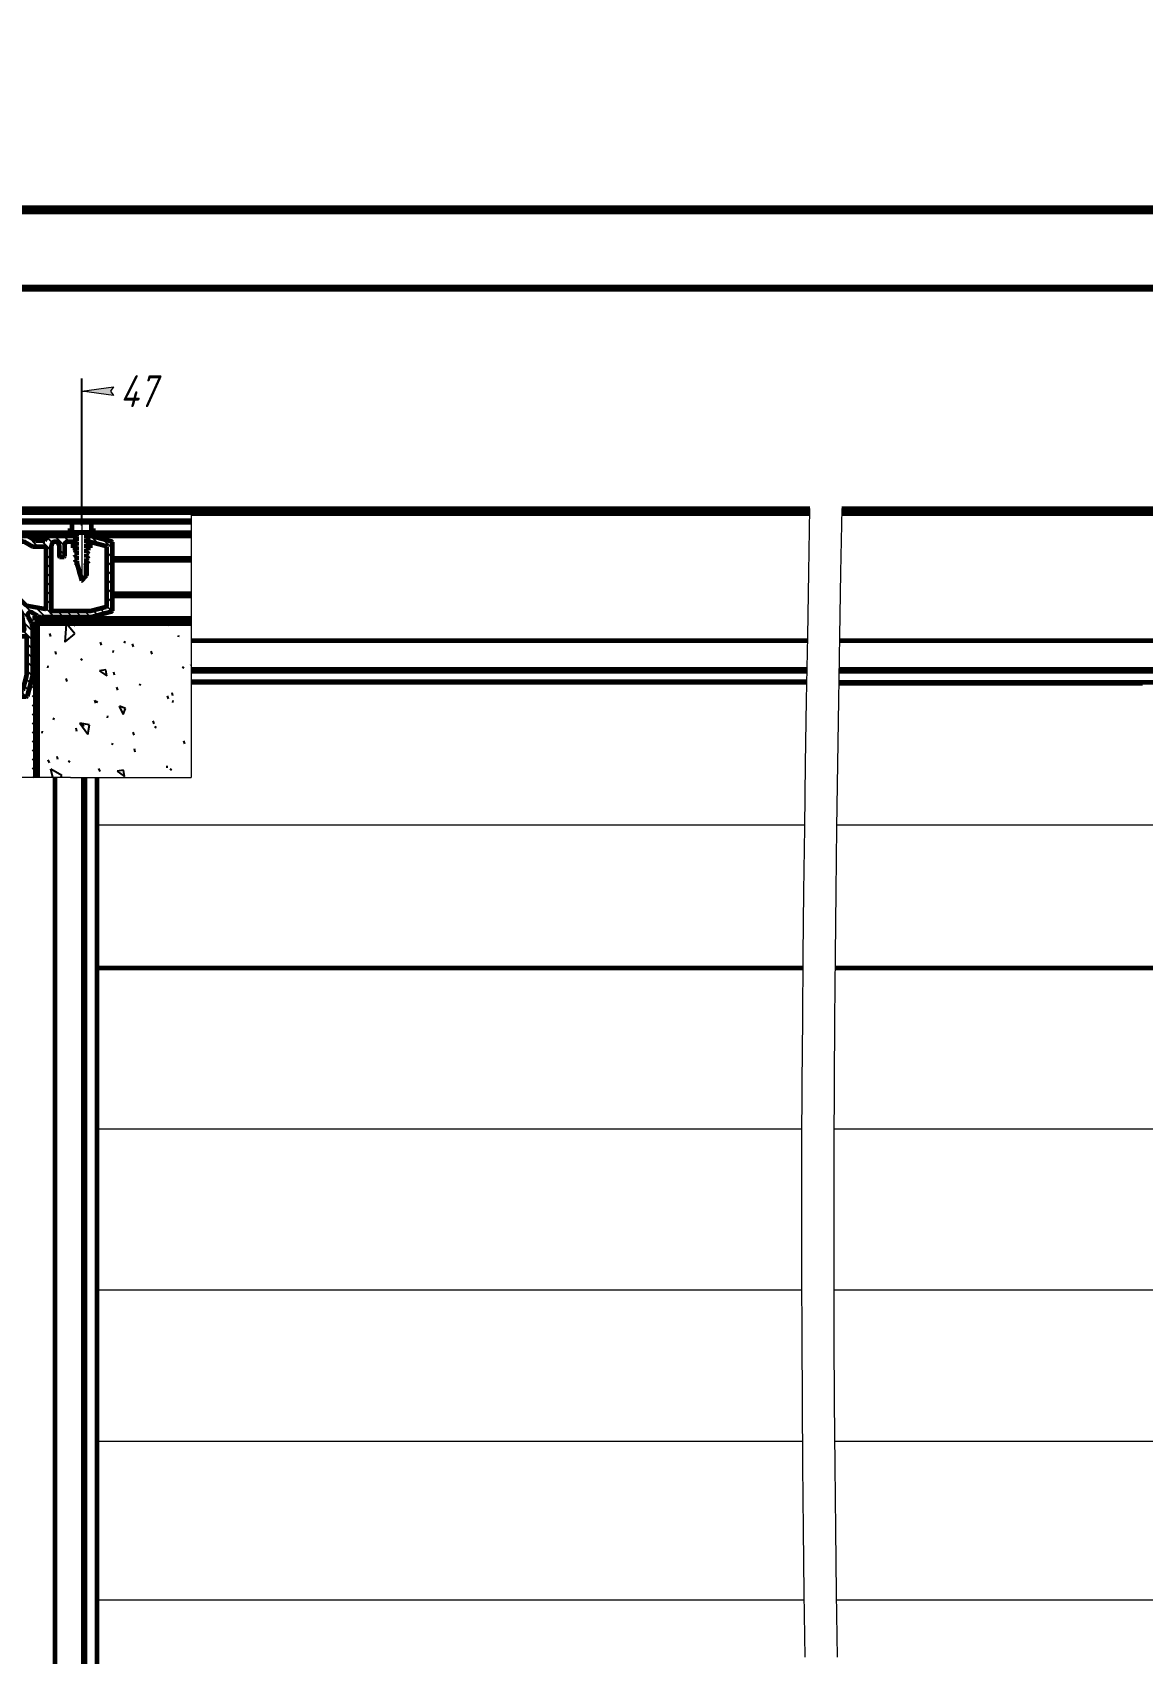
# Model space of a CAD drawing. Header units: millimetres. Extents: x 0 to 841, y 0 to 594.
# Drawn here: x 91 to 265.2, y 339.7 to 594 of the extents above; entities that cross this region are included whole.
import ezdxf

# ---------------------------------------------------------------- set-up
doc = ezdxf.new("R2010")
doc.units = ezdxf.units.MM
for name, pattern in [('K5LT_AXLED', [19.5, 15, -1.5, 1.5, -1.5]), ('K5LT_BASIC', [0]), ('K5LT_THIN', [0]), ('K5LT_THIN_INCLUDED_TO_HATCHING', [0])]:
    doc.linetypes.add(name, pattern=pattern)
doc.layers.add('Системный слой', color=7, linetype='Continuous')
doc.styles.add('KDIMTEXTSTYLE', font='', dxfattribs={"width": 0.96, "oblique": 15, "height": 5})
doc.styles.get('KDIMTEXTSTYLE').set_extended_font_data('Gost Type AU')
doc.dimstyles.new('KDIMSTYLE (0.25)', dxfattribs={"dimtxt": 5, "dimasz": 1, "dimexe": 2, "dimexo": 0, "dimgap": 1, "dimtad": 1, "dimlfac": 4, "dimtxsty": 'KDIMTEXTSTYLE', "dimsah": 1, "dimcen": 0, "dimdle": 1, "dimadec": 0, "dimazin": 0, "dimtfac": 0.667, "dimtmove": 0, "dimatfit": 3, "dimfxl": 1, "dimtvp": 1, "dimtolj": 1, "dimtzin": 0, "dimarcsym": 0})
pattern_1 = [(45, (0, 0), (-0.7071068, 0.7071068), [])]
pattern_2 = [(135, (0, 0), (-0.7071068, -0.7071068), [])]

# ---------------------------------------------------------------- blocks, each defined once
blk = doc.blocks.new('U0')
at = {"layer": 'Системный слой', "color": 5, "linetype": 'K5LT_BASIC', "lineweight": 60, "true_color": 0x0000ff}
for p, q in [((115.91, 519.31), (213, 519.31)), ((218, 519.31), (467.79, 519.31))]:
    blk.add_line(p, q, dxfattribs=at)
blk = doc.blocks.new('U1')
at = {"layer": 'Системный слой', "color": 5, "linetype": 'K5LT_BASIC', "lineweight": 60, "true_color": 0x0000ff}
for p, q in [((115.91, 518.56), (212.99, 518.56)), ((217.99, 518.56), (265.21, 518.56))]:
    blk.add_line(p, q, dxfattribs=at)
blk = doc.blocks.new('U2')
at = {"layer": 'Системный слой', "color": 5, "linetype": 'K5LT_BASIC', "lineweight": 60, "true_color": 0x0000ff}
for p, q in [((467.43, 498.56), (265.21, 498.56)), ((516.5, 498.56), (472.43, 498.56))]:
    blk.add_line(p, q, dxfattribs=at)
blk = doc.blocks.new('U10')
at = {"layer": 'Системный слой', "color": 7, "linetype": 'K5LT_THIN', "lineweight": 18}
for p, q in [((466.99, 469.65), (265.21, 469.65)), ((509.88, 469.65), (471.99, 469.65))]:
    blk.add_line(p, q, dxfattribs=at)
blk = doc.blocks.new('U26')
at = {"layer": 'Системный слой', "color": 7, "linetype": 'K5LT_THIN', "lineweight": 18}
blk.add_line((467.77, 518.43), (265.21, 518.43), dxfattribs=at)
blk = doc.blocks.new('U27')
at = {"layer": 'Системный слой', "color": 5, "linetype": 'K5LT_BASIC', "lineweight": 60, "true_color": 0x0000ff}
for p, q in [((115.91, 518.81), (212.99, 518.81)), ((217.99, 518.81), (265.21, 518.81))]:
    blk.add_line(p, q, dxfattribs=at)
blk = doc.blocks.new('U28')
at = {"layer": 'Системный слой', "color": 7, "linetype": 'K5LT_THIN', "lineweight": 18}
for p, q in [((212.2, 469.65), (101.14, 469.65)), ((265.21, 469.65), (217.2, 469.65))]:
    blk.add_line(p, q, dxfattribs=at)
blk = doc.blocks.new('U29')
at = {"layer": 'Системный слой', "color": 5, "linetype": 'K5LT_BASIC', "lineweight": 60, "true_color": 0x0000ff}
for p, q in [((211.95, 447.22), (101.14, 447.22)), ((286.62, 447.22), (216.95, 447.22))]:
    blk.add_line(p, q, dxfattribs=at)
blk = doc.blocks.new('U30')
at = {"layer": 'Системный слой', "color": 7, "linetype": 'K5LT_THIN', "lineweight": 18}
for p, q in [((211.89, 373), (101.14, 373)), ((286.62, 373), (216.89, 373))]:
    blk.add_line(p, q, dxfattribs=at)
blk = doc.blocks.new('U31')
at = {"layer": 'Системный слой', "color": 7, "linetype": 'K5LT_THIN', "lineweight": 18}
for p, q in [((212.15, 348.12), (101.14, 348.12)), ((286.62, 348.12), (217.15, 348.12))]:
    blk.add_line(p, q, dxfattribs=at)
blk = doc.blocks.new('U42')
at = {"layer": 'Системный слой', "color": 7, "linetype": 'K5LT_THIN', "lineweight": 18}
for p, q in [((211.78, 422), (101.14, 422)), ((286.62, 422), (216.78, 422))]:
    blk.add_line(p, q, dxfattribs=at)
blk = doc.blocks.new('U43')
at = {"layer": 'Системный слой', "color": 7, "linetype": 'K5LT_THIN', "lineweight": 18}
for p, q in [((211.76, 396.75), (101.14, 396.75)), ((286.62, 396.75), (216.76, 396.75))]:
    blk.add_line(p, q, dxfattribs=at)
blk = doc.blocks.new('U44')
at = {"layer": 'Системный слой', "color": 7, "linetype": 'K5LT_THIN', "lineweight": 18}
for p, q in [((212.98, 518.43), (115.91, 518.43)), ((265.21, 518.43), (217.98, 518.43))]:
    blk.add_line(p, q, dxfattribs=at)
blk = doc.blocks.new('U45')
at = {"layer": 'Системный слой', "color": 5, "linetype": 'K5LT_BASIC', "lineweight": 60, "true_color": 0x0000ff}
blk.add_line((265.21, 518.56), (467.77, 518.56), dxfattribs=at)
blk = doc.blocks.new('U46')
at = {"layer": 'Системный слой', "color": 5, "linetype": 'K5LT_BASIC', "lineweight": 60, "true_color": 0x0000ff}
blk.add_line((265.21, 518.81), (467.78, 518.81), dxfattribs=at)
blk = doc.blocks.new('U47')
at = {"layer": 'Системный слой', "color": 5, "linetype": 'K5LT_BASIC', "lineweight": 60, "true_color": 0x0000ff}
for p, q in [((212.64, 498.56), (115.91, 498.56)), ((265.21, 498.56), (217.64, 498.56))]:
    blk.add_line(p, q, dxfattribs=at)
blk = doc.blocks.new('U48')
at = {"layer": 'Системный слой', "color": 7, "linetype": 'K5LT_THIN', "lineweight": 18}
for p, q in [((212.65, 498.68), (115.91, 498.68)), ((265.21, 498.68), (217.65, 498.68))]:
    blk.add_line(p, q, dxfattribs=at)
blk = doc.blocks.new('U53')
at = {"layer": 'Системный слой', "color": 5, "linetype": 'K5LT_BASIC', "lineweight": 60, "true_color": 0x0000ff}
for p, q in [((115.91, 492.23), (212.54, 492.2)), ((217.54, 492.12), (467.32, 492.03))]:
    blk.add_line(p, q, dxfattribs=at)
blk = doc.blocks.new('U54')
at = {"layer": 'Системный слой', "color": 5, "linetype": 'K5LT_BASIC', "lineweight": 60, "true_color": 0x0000ff}
for p, q in [((467.36, 494.06), (265.21, 494.06)), ((512, 494.06), (472.36, 494.06))]:
    blk.add_line(p, q, dxfattribs=at)
blk = doc.blocks.new('U56')
at = {"layer": 'Системный слой', "color": 5, "linetype": 'K5LT_BASIC', "lineweight": 60, "true_color": 0x0000ff}
for p, q in [((265.21, 493.81), (467.35, 493.81)), ((472.35, 493.81), (511.75, 493.81))]:
    blk.add_line(p, q, dxfattribs=at)
blk = doc.blocks.new('U57')
at = {"layer": 'Системный слой', "color": 5, "linetype": 'K5LT_BASIC', "lineweight": 60, "true_color": 0x0000ff}
for p, q in [((115.91, 492.08), (212.54, 492.04)), ((217.54, 491.96), (265.21, 491.94))]:
    blk.add_line(p, q, dxfattribs=at)
blk = doc.blocks.new('U58')
at = {"layer": 'Системный слой', "color": 5, "linetype": 'K5LT_BASIC', "lineweight": 60, "true_color": 0x0000ff}
for p, q in [((212.57, 494.06), (115.91, 494.06)), ((265.21, 494.06), (217.57, 494.06))]:
    blk.add_line(p, q, dxfattribs=at)
blk = doc.blocks.new('U59')
at = {"layer": 'Системный слой', "color": 5, "linetype": 'K5LT_BASIC', "lineweight": 60, "true_color": 0x0000ff}
for p, q in [((115.91, 493.93), (212.57, 493.93)), ((217.57, 493.93), (265.21, 493.93))]:
    blk.add_line(p, q, dxfattribs=at)
blk = doc.blocks.new('U60')
at = {"layer": 'Системный слой', "color": 5, "linetype": 'K5LT_BASIC', "lineweight": 60, "true_color": 0x0000ff}
for p, q in [((115.91, 493.81), (212.57, 493.81)), ((217.57, 493.81), (265.21, 493.81))]:
    blk.add_line(p, q, dxfattribs=at)
blk = doc.blocks.new('U66')
at = {"layer": 'Системный слой', "color": 5, "linetype": 'K5LT_BASIC', "lineweight": 60, "true_color": 0x0000ff}
for p, q in [((97.24, 515.86), (97.24, 517.07)), ((97.32, 517.25), (97.25, 517.2)), ((97.25, 515.86), (97.25, 517.2)), ((97.32, 517.25), (100.17, 517.25)), ((100.17, 517.25), (100.25, 517.2)), ((100.25, 517.2), (100.25, 515.86)), ((96.59, 515.86), (97.25, 515.86)), ((96.59, 515.56), (96.59, 515.86)), ((98, 515.56), (96.59, 515.56)), ((97.89, 515), (97.72, 514.95)), ((97.72, 514.95), (98, 514.87)), ((97.72, 514.95), (98, 514.87)), ((98, 514.27), (97.72, 514.2)), ((98, 514.27), (97.72, 514.2)), ((97.72, 514.2), (98, 514.12)), ((97.72, 514.2), (98, 514.12)), ((97.89, 515), (97.91, 515)), ((98, 515.02), (97.91, 515)), ((97.91, 515), (97.91, 515)), ((98, 515.02), (98, 515.56)), ((98, 514.27), (98, 514.87)), ((98, 514.27), (98, 514.87)), ((98, 513.52), (98, 514.12)), ((98, 513.52), (98, 514.12)), ((100.91, 515.56), (99.5, 515.56)), ((99.5, 515.4), (99.5, 515.56)), ((99.5, 515.4), (99.59, 515.38)), ((99.59, 515.27), (99.5, 515.25)), ((99.5, 514.65), (99.5, 515.25)), ((99.5, 514.65), (99.78, 514.58)), ((99.5, 514.65), (99.78, 514.58)), ((99.78, 514.58), (99.5, 514.5)), ((99.78, 514.58), (99.5, 514.5)), ((99.5, 513.9), (99.5, 514.5)), ((99.5, 513.9), (99.5, 514.5)), ((99.5, 513.9), (99.78, 513.83)), ((99.5, 513.9), (99.78, 513.83)), ((99.78, 513.83), (99.5, 513.75)), ((99.78, 513.83), (99.5, 513.75)), ((99.5, 513.15), (99.5, 513.75)), ((99.5, 513.15), (99.5, 513.75)), ((99.59, 515.37), (99.59, 515.38)), ((99.59, 515.27), (99.59, 515.37)), ((100.25, 515.86), (100.91, 515.86)), ((100.91, 515.56), (100.91, 515.86)), ((98, 513.52), (97.72, 513.45)), ((98, 513.52), (97.72, 513.45)), ((97.72, 513.45), (98, 513.37)), ((97.72, 513.45), (98, 513.37)), ((98, 512.77), (97.72, 512.7)), ((98, 512.77), (97.72, 512.7)), ((97.72, 512.7), (98, 512.62)), ((97.72, 512.7), (98, 512.62)), ((98, 512.02), (97.72, 511.95)), ((98, 512.02), (97.72, 511.95)), ((97.72, 511.95), (98, 511.87)), ((97.72, 511.95), (98, 511.87)), ((98, 511.27), (97.72, 511.2)), ((98, 511.27), (97.72, 511.2)), ((97.72, 511.2), (98, 511.12)), ((97.72, 511.2), (98, 511.12)), ((98, 512.77), (98, 513.37)), ((98, 512.77), (98, 513.37)), ((98, 512.02), (98, 512.62)), ((98, 512.02), (98, 512.62)), ((98, 511.27), (98, 511.87)), ((98, 511.27), (98, 511.87)), ((98, 510.52), (98, 511.12)), ((98, 511.06), (98, 511.12)), ((98, 511.06), (98, 510.73)), ((98, 511.06), (98, 511.06)), ((99.5, 513.15), (99.78, 513.08)), ((99.5, 513.15), (99.78, 513.08)), ((99.78, 513.08), (99.5, 513)), ((99.78, 513.08), (99.5, 513)), ((99.5, 512.4), (99.5, 513)), ((99.5, 512.4), (99.5, 513)), ((99.5, 512.4), (99.78, 512.33)), ((99.5, 512.4), (99.78, 512.33)), ((99.78, 512.33), (99.5, 512.25)), ((99.78, 512.33), (99.5, 512.25)), ((99.5, 511.65), (99.5, 512.25)), ((99.5, 511.65), (99.5, 512.25)), ((99.5, 511.65), (99.78, 511.58)), ((99.5, 511.65), (99.78, 511.58)), ((99.78, 511.58), (99.5, 511.5)), ((99.78, 511.58), (99.5, 511.5)), ((99.5, 510.9), (99.5, 511.5)), ((99.5, 511.06), (99.5, 511.5)), ((99.51, 511.06), (99.5, 511.06)), ((99.51, 511.06), (99.51, 510.76)), ((99.51, 511.06), (99.51, 511.06)), ((99.51, 511.06), (99.51, 510.76)), ((98, 510.73), (98.75, 508.06)), ((98.75, 508.06), (99.41, 508.72)), ((99.41, 510.41), (99.51, 510.76)), ((99.41, 510.41), (99.41, 508.72)), ((99.41, 508.72), (99.51, 508.82)), ((99.5, 510.9), (99.78, 510.83)), ((99.78, 510.83), (99.5, 510.75)), ((99.5, 510.15), (99.5, 510.75)), ((99.5, 509.4), (99.5, 510)), ((99.51, 510.76), (99.51, 508.82))]:
    blk.add_line(p, q, dxfattribs=at)
at = {"layer": 'Системный слой', "color": 30, "linetype": 'K5LT_AXLED', "lineweight": 18, "true_color": 0xff8000}
blk.add_line((98.75, 518.2), (98.75, 507.7), dxfattribs=at)
at = {"layer": 'Системный слой', "color": 5, "linetype": 'K5LT_BASIC', "lineweight": 60, "true_color": 0x0000ff}
for centre, radius, start, end in [((92.12, 495.38), 20.33, 73.1792, 73.7573), ((92.12, 494.63), 20.33, 73.1792, 73.7573), ((92.12, 494.63), 20.33, 73.1792, 73.7573), ((105.38, 534.15), 20.33, 253.1792, 253.7573), ((105.38, 534.15), 20.33, 253.1792, 253.7573), ((105.38, 533.4), 20.33, 253.1792, 253.7573), ((105.38, 533.4), 20.33, 253.1792, 253.7573), ((92.12, 493.88), 20.33, 73.1792, 73.7573), ((92.12, 493.88), 20.33, 73.1792, 73.7573), ((92.12, 493.13), 20.33, 73.1792, 73.7573), ((92.12, 493.13), 20.33, 73.1792, 73.7573), ((92.12, 492.38), 20.33, 73.1792, 73.7573), ((92.12, 492.38), 20.33, 73.1792, 73.7573), ((92.12, 491.63), 20.33, 73.1792, 73.7573), ((92.12, 491.63), 20.33, 73.1792, 73.7573), ((105.38, 532.65), 20.33, 253.1792, 253.7573), ((105.38, 532.65), 20.33, 253.1792, 253.7573), ((105.38, 531.9), 20.33, 253.1792, 253.7573), ((105.38, 531.9), 20.33, 253.1792, 253.7573), ((105.38, 531.15), 20.33, 253.1792, 253.7573), ((105.38, 531.15), 20.33, 253.1792, 253.7573), ((2035.85, 1053.37), 2012.4, 195.64525, 195.72246), ((105.38, 530.4), 20.33, 253.1792, 253.7573)]:
    blk.add_arc(centre, radius, start, end, dxfattribs=at)
blk.add_ellipse((98.75, 508.06), major_axis=(-1.02, -3.64), ratio=0.001695, start_param=-3.876304, end_param=-3.875464, dxfattribs=at)
blk.add_open_spline([(97.25, 517.2), (97.25, 517.2), (97.25, 517.2), (97.25, 517.17), (97.25, 517.12), (97.24, 517.07)], degree=3, knots=[0, 0, 0, 0, 1.363703, 2.07111, 6, 6, 6, 6], dxfattribs=at)
for points in [[(97.8, 514.9), (97.79, 514.9), (97.77, 514.91), (97.74, 514.92), (97.72, 514.94), (97.72, 514.95), (97.72, 514.95)], [(97.8, 514.9), (97.79, 514.9), (97.77, 514.91), (97.74, 514.92), (97.72, 514.94), (97.72, 514.95), (97.72, 514.95)], [(97.8, 514.15), (97.79, 514.15), (97.77, 514.16), (97.74, 514.17), (97.72, 514.19), (97.72, 514.2), (97.72, 514.2)], [(97.8, 514.15), (97.79, 514.15), (97.77, 514.16), (97.74, 514.17), (97.72, 514.19), (97.72, 514.2), (97.72, 514.2)], [(97.8, 514.15), (97.79, 514.15), (97.77, 514.16), (97.74, 514.17), (97.72, 514.19), (97.72, 514.2), (97.72, 514.2)], [(97.8, 514.15), (97.79, 514.15), (97.77, 514.16), (97.74, 514.17), (97.72, 514.19), (97.72, 514.2), (97.72, 514.2)], [(99.78, 514.58), (99.78, 514.58), (99.78, 514.59), (99.76, 514.6), (99.73, 514.61), (99.71, 514.62), (99.7, 514.62)], [(99.78, 514.58), (99.78, 514.58), (99.78, 514.59), (99.76, 514.6), (99.73, 514.61), (99.71, 514.62), (99.7, 514.62)], [(99.78, 514.58), (99.78, 514.58), (99.78, 514.59), (99.76, 514.6), (99.73, 514.61), (99.71, 514.62), (99.7, 514.62)], [(99.78, 514.58), (99.78, 514.58), (99.78, 514.59), (99.76, 514.6), (99.73, 514.61), (99.71, 514.62), (99.7, 514.62)], [(99.78, 513.83), (99.78, 513.83), (99.78, 513.84), (99.76, 513.85), (99.73, 513.86), (99.71, 513.87), (99.7, 513.87)], [(99.78, 513.83), (99.78, 513.83), (99.78, 513.84), (99.76, 513.85), (99.73, 513.86), (99.71, 513.87), (99.7, 513.87)], [(99.78, 513.83), (99.78, 513.83), (99.78, 513.84), (99.76, 513.85), (99.73, 513.86), (99.71, 513.87), (99.7, 513.87)], [(99.78, 513.83), (99.78, 513.83), (99.78, 513.84), (99.76, 513.85), (99.73, 513.86), (99.71, 513.87), (99.7, 513.87)], [(97.8, 513.4), (97.79, 513.4), (97.77, 513.41), (97.74, 513.42), (97.72, 513.44), (97.72, 513.45), (97.72, 513.45)], [(97.8, 513.4), (97.79, 513.4), (97.77, 513.41), (97.74, 513.42), (97.72, 513.44), (97.72, 513.45), (97.72, 513.45)], [(97.8, 513.4), (97.79, 513.4), (97.77, 513.41), (97.74, 513.42), (97.72, 513.44), (97.72, 513.45), (97.72, 513.45)], [(97.8, 513.4), (97.79, 513.4), (97.77, 513.41), (97.74, 513.42), (97.72, 513.44), (97.72, 513.45), (97.72, 513.45)], [(97.8, 512.65), (97.79, 512.65), (97.77, 512.66), (97.74, 512.67), (97.72, 512.69), (97.72, 512.7), (97.72, 512.7)], [(97.8, 512.65), (97.79, 512.65), (97.77, 512.66), (97.74, 512.67), (97.72, 512.69), (97.72, 512.7), (97.72, 512.7)], [(97.8, 512.65), (97.79, 512.65), (97.77, 512.66), (97.74, 512.67), (97.72, 512.69), (97.72, 512.7), (97.72, 512.7)], [(97.8, 512.65), (97.79, 512.65), (97.77, 512.66), (97.74, 512.67), (97.72, 512.69), (97.72, 512.7), (97.72, 512.7)], [(97.8, 511.9), (97.79, 511.9), (97.77, 511.91), (97.74, 511.92), (97.72, 511.94), (97.72, 511.95), (97.72, 511.95)], [(97.8, 511.9), (97.79, 511.9), (97.77, 511.91), (97.74, 511.92), (97.72, 511.94), (97.72, 511.95), (97.72, 511.95)], [(97.8, 511.9), (97.79, 511.9), (97.77, 511.91), (97.74, 511.92), (97.72, 511.94), (97.72, 511.95), (97.72, 511.95)], [(97.8, 511.9), (97.79, 511.9), (97.77, 511.91), (97.74, 511.92), (97.72, 511.94), (97.72, 511.95), (97.72, 511.95)], [(97.81, 511.15), (97.8, 511.15), (97.78, 511.16), (97.75, 511.17), (97.73, 511.18), (97.72, 511.19), (97.72, 511.2), (97.72, 511.2)], [(97.81, 511.15), (97.8, 511.15), (97.78, 511.16), (97.75, 511.17), (97.73, 511.18), (97.72, 511.19), (97.72, 511.2), (97.72, 511.2)], [(97.8, 511.15), (97.79, 511.15), (97.77, 511.16), (97.74, 511.17), (97.72, 511.19), (97.72, 511.2), (97.72, 511.2)], [(97.8, 511.15), (97.79, 511.15), (97.77, 511.16), (97.74, 511.17), (97.72, 511.19), (97.72, 511.2), (97.72, 511.2)], [(99.78, 513.08), (99.78, 513.08), (99.78, 513.09), (99.76, 513.1), (99.73, 513.11), (99.71, 513.12), (99.7, 513.12)], [(99.78, 513.08), (99.78, 513.08), (99.78, 513.09), (99.76, 513.1), (99.73, 513.11), (99.71, 513.12), (99.7, 513.12)], [(99.78, 513.08), (99.78, 513.08), (99.78, 513.09), (99.76, 513.1), (99.73, 513.11), (99.71, 513.12), (99.7, 513.12)], [(99.78, 513.08), (99.78, 513.08), (99.78, 513.09), (99.76, 513.1), (99.73, 513.11), (99.71, 513.12), (99.7, 513.12)], [(99.78, 512.33), (99.78, 512.33), (99.78, 512.34), (99.76, 512.35), (99.73, 512.36), (99.71, 512.37), (99.7, 512.37)], [(99.78, 512.33), (99.78, 512.33), (99.78, 512.34), (99.76, 512.35), (99.73, 512.36), (99.71, 512.37), (99.7, 512.37)], [(99.78, 512.33), (99.78, 512.33), (99.78, 512.34), (99.76, 512.35), (99.73, 512.36), (99.71, 512.37), (99.7, 512.37)], [(99.78, 512.33), (99.78, 512.33), (99.78, 512.34), (99.76, 512.35), (99.73, 512.36), (99.71, 512.37), (99.7, 512.37)], [(99.78, 511.58), (99.78, 511.58), (99.78, 511.59), (99.76, 511.6), (99.73, 511.61), (99.71, 511.62), (99.7, 511.62)], [(99.78, 511.58), (99.78, 511.58), (99.78, 511.59), (99.76, 511.6), (99.73, 511.61), (99.71, 511.62), (99.7, 511.62)], [(99.78, 511.58), (99.78, 511.58), (99.78, 511.59), (99.76, 511.6), (99.73, 511.61), (99.71, 511.62), (99.7, 511.62)], [(99.78, 511.58), (99.78, 511.58), (99.78, 511.59), (99.76, 511.6), (99.73, 511.61), (99.71, 511.62), (99.7, 511.62)], [(99.78, 510.83), (99.78, 510.83), (99.78, 510.84), (99.76, 510.85), (99.73, 510.86), (99.71, 510.87), (99.7, 510.87)], [(99.78, 510.83), (99.78, 510.83), (99.78, 510.84), (99.76, 510.85), (99.73, 510.86), (99.71, 510.87), (99.7, 510.87)]]:
    blk.add_open_spline(points, degree=3, dxfattribs=at)
blk = doc.blocks.new('U69')
at = {"layer": 'Системный слой'}
h = blk.add_hatch(dxfattribs=at)
h.set_pattern_fill('Металл', angle=135, style=0, pattern_type=0)
h.set_pattern_definition(pattern_2)
h.paths.add_polyline_path([(97.75, 515.06), (94.75, 515.06), (94.6, 515), (94.46, 515.06), (93.49, 515.06), (93.38, 515.01), (93.36, 514.98), (92.97, 514.32), (91.49, 514.32), (90.24, 515.04), (90.17, 515.06), (87.93, 515.06), (87.93, 513.14), (88.31, 513.14), (88.31, 514.14), (89.72, 514.14), (89.8, 514.12), (91.05, 513.4), (92.83, 513.4), (93.04, 513.31), (93.12, 513.1), (93.12, 503.66), (93.1, 503.6), (93.03, 503.57), (93.02, 503.57), (90.09, 504.09), (90.04, 504.11), (80.53, 513.63), (80.44, 513.84), (80.53, 514.05), (80.74, 514.14), (85.56, 514.14), (85.56, 513.14), (85.95, 513.14), (85.95, 515.06), (80.16, 515.06), (80.06, 515.01), (78.31, 513.26), (78.26, 513.16), (78.26, 507.25), (80.18, 507.25), (80.18, 507.64), (79.18, 507.64), (79.18, 512.58), (79.27, 512.79), (79.48, 512.88), (79.69, 512.79), (89.2, 503.28), (89.23, 503.23), (89.75, 500.3), (89.73, 500.23), (89.67, 500.2), (89.66, 500.2), (80.22, 500.2), (80.01, 500.28), (79.92, 500.49), (79.92, 502.27), (79.2, 503.52), (79.18, 503.6), (79.18, 504.89), (80.18, 504.89), (80.18, 505.27), (78.26, 505.27), (78.26, 503.15), (78.28, 503.08), (79, 501.83), (79, 500.34), (78.34, 499.96), (78.27, 499.87), (78.26, 499.83), (78.26, 498.86), (78.32, 498.71), (78.26, 498.56), (78.26, 495.64), (80.18, 495.64), (80.18, 496.03), (79.18, 496.03), (79.18, 496.78), (79.31, 497.1), (79.63, 497.23), (81.47, 497.23), (81.53, 497.26), (81.55, 497.32), (81.55, 498.03), (81.53, 498.09), (81.47, 498.12), (79.77, 498.12), (79.34, 498.31), (79.18, 498.76), (79.41, 499.18), (79.77, 499.31), (90.01, 499.31), (90.07, 499.28), (90.1, 499.22), (90.1, 493.21), (90.09, 493.18), (89.45, 490.77), (89.41, 490.72), (89.36, 490.7), (79.92, 490.7), (79.85, 490.73), (79.83, 490.77), (79.18, 493.18), (79.18, 493.21), (79.18, 493.28), (80.18, 493.28), (80.18, 493.66), (78.26, 493.66), (78.26, 493.08), (79.11, 489.92), (79.18, 489.83), (79.25, 489.81), (90.03, 489.81), (90.13, 489.86), (90.17, 489.92), (91.02, 493.08), (91.02, 500.78), (90.82, 501.51), (90.82, 501.52), (90.31, 502.41), (90.26, 502.74), (90.47, 503.01), (90.81, 503.06), (90.91, 503.01), (91.8, 502.5), (92.54, 502.3), (92.54, 502.3), (100.24, 502.3), (103.4, 503.15), (103.49, 503.22), (103.51, 503.29), (103.51, 514.07), (103.46, 514.17), (103.4, 514.21), (100.24, 515.06), (99.73, 515.06), (99.73, 513.14), (100.11, 513.14), (100.11, 514.14), (100.14, 514.13), (102.55, 513.49), (102.6, 513.45), (102.62, 513.4), (102.62, 503.96), (102.59, 503.89), (102.55, 503.87), (100.14, 503.22), (100.11, 503.22), (94.1, 503.22), (94.04, 503.25), (94.01, 503.31), (94.01, 513.54), (94.2, 513.98), (94.66, 514.14), (95.07, 513.91), (95.2, 513.54), (95.2, 511.85), (95.23, 511.79), (95.29, 511.76), (96, 511.76), (96.06, 511.79), (96.09, 511.85), (96.09, 513.69), (96.22, 514.01), (96.53, 514.14), (97.36, 514.14), (97.36, 513.14), (97.75, 513.14)])
at = {"layer": 'Системный слой', "color": 5, "linetype": 'K5LT_BASIC', "lineweight": 60, "true_color": 0x0000ff}
for p, q in [((77.52, 507.26), (77.52, 515.56)), ((77.52, 515.56), (78.02, 515.06)), ((77.52, 515.56), (78.02, 515.06)), ((77.52, 515.56), (85.95, 515.56)), ((78.02, 507.26), (78.02, 515.06)), ((78.02, 515.06), (85.95, 515.06)), ((78.02, 515.06), (79.06, 514.02)), ((78.02, 515.06), (79.06, 514.02)), ((78.31, 513.26), (80.06, 515.01)), ((80.16, 515.06), (85.95, 515.06)), ((90.04, 504.11), (80.53, 513.63)), ((80.74, 514.14), (85.56, 514.14)), ((85.56, 514.14), (85.56, 513.14)), ((87.93, 515.56), (85.95, 515.56)), ((85.95, 515.06), (85.95, 515.56)), ((85.95, 515.56), (85.95, 515.56)), ((85.95, 515.06), (85.95, 513.14)), ((86.2, 515.06), (85.95, 515.06)), ((87.93, 515.06), (87.7, 515.06)), ((87.93, 515.06), (87.93, 515.56)), ((87.93, 515.56), (97.75, 515.56)), ((87.93, 515.56), (87.93, 515.56)), ((87.93, 515.06), (87.93, 513.14)), ((87.93, 515.06), (90.17, 515.06)), ((87.93, 515.06), (97.75, 515.06)), ((88.31, 514.14), (89.72, 514.14)), ((88.31, 513.14), (88.31, 514.14)), ((89.8, 514.12), (91.05, 513.4)), ((90.24, 515.04), (91.49, 514.32)), ((91.49, 514.32), (92.97, 514.32)), ((92.97, 514.32), (93.36, 514.98)), ((93.49, 515.06), (94.46, 515.06)), ((94.75, 515.06), (97.75, 515.06)), ((96.09, 511.85), (96.09, 513.69)), ((96.53, 514.14), (97.36, 514.14)), ((97.36, 514.14), (97.36, 513.14)), ((99.73, 515.56), (97.75, 515.56)), ((97.75, 515.06), (97.75, 515.56)), ((97.75, 515.56), (97.75, 515.56)), ((97.75, 515.06), (97.75, 513.14)), ((98, 515.06), (97.75, 515.06)), ((98.75, 515.06), (98.75, 515.06)), ((99.73, 515.06), (99.5, 515.06)), ((99.73, 515.06), (99.73, 515.56)), ((99.73, 515.56), (99.73, 515.56)), ((99.73, 515.06), (99.73, 513.14)), ((99.73, 515.06), (100.24, 515.06)), ((100.11, 513.14), (100.11, 514.14)), ((100.14, 514.13), (102.55, 513.49)), ((100.24, 515.06), (103.4, 514.21)), ((103.51, 514.07), (103.51, 503.29)), ((78.26, 507.25), (78.26, 513.16)), ((79.18, 507.64), (79.18, 512.58)), ((79.69, 512.79), (89.2, 503.28)), ((85.56, 513.14), (85.95, 513.14)), ((85.95, 513.14), (86.2, 513.14)), ((87.75, 513.14), (87.93, 513.14)), ((87.93, 513.14), (88.31, 513.14)), ((91.05, 513.4), (92.83, 513.4)), ((93.12, 513.1), (93.12, 503.66)), ((94.01, 503.31), (94.01, 513.54)), ((95.2, 513.54), (95.2, 511.85)), ((95.29, 511.76), (96, 511.76)), ((97.36, 513.14), (97.75, 513.14)), ((97.75, 513.14), (98, 513.14)), ((98.75, 513.14), (98.75, 513.14)), ((99.55, 513.14), (99.73, 513.14)), ((99.73, 513.14), (100.11, 513.14)), ((102.62, 513.4), (102.62, 503.96)), ((78.02, 507.26), (77.52, 507.26)), ((77.52, 507.26), (77.52, 505.27)), ((78.02, 507.26), (78.02, 507.14)), ((78.26, 507.25), (80.18, 507.25)), ((78.26, 507.14), (78.26, 507.25)), ((80.18, 507.64), (79.18, 507.64)), ((80.18, 507.25), (80.18, 507.64)), ((80.18, 507.14), (80.18, 507.25)), ((77.52, 495.59), (77.52, 505.27)), ((78.02, 505.27), (77.52, 505.27)), ((78.02, 505.64), (78.02, 505.27)), ((78.02, 495.59), (78.02, 505.27)), ((78.26, 505.27), (78.26, 505.64)), ((78.26, 505.27), (80.18, 505.27)), ((78.26, 503.15), (78.26, 505.27)), ((79.18, 503.6), (79.18, 504.89)), ((79.18, 504.89), (80.18, 504.89)), ((79.92, 502.27), (79.2, 503.52)), ((80.18, 505.27), (80.18, 505.64)), ((80.18, 504.89), (80.18, 505.27)), ((93.02, 503.57), (90.09, 504.09)), ((102.55, 503.87), (100.14, 503.22)), ((79, 501.83), (78.28, 503.08)), ((79, 500.34), (79, 501.83)), ((79.92, 500.49), (79.92, 502.27)), ((89.23, 503.23), (89.75, 500.3)), ((90.31, 502.41), (90.82, 501.52)), ((91.8, 502.5), (90.91, 503.01)), ((100.24, 502.3), (92.54, 502.3)), ((100.11, 503.22), (94.1, 503.22)), ((103.4, 503.15), (100.24, 502.3)), ((78.26, 498.86), (78.26, 499.83)), ((78.26, 495.64), (78.26, 498.56)), ((78.34, 499.96), (79, 500.34)), ((79.77, 499.31), (90.01, 499.31)), ((89.66, 500.2), (80.22, 500.2)), ((90.1, 499.22), (90.1, 493.21)), ((91.02, 500.78), (91.02, 493.08)), ((79.18, 496.03), (79.18, 496.78)), ((80.18, 496.03), (79.18, 496.03)), ((79.63, 497.23), (81.47, 497.23)), ((81.47, 498.12), (79.77, 498.12)), ((80.18, 495.64), (80.18, 496.03)), ((81.55, 497.32), (81.55, 498.03)), ((78.02, 495.59), (77.52, 495.59)), ((77.52, 495.59), (77.52, 493.61)), ((78.02, 493.61), (77.52, 493.61)), ((78.02, 495.59), (78.02, 495.34)), ((78.02, 493.84), (78.02, 493.61)), ((78.26, 495.64), (80.18, 495.64)), ((78.26, 495.34), (78.26, 495.64)), ((78.26, 493.66), (78.26, 493.84)), ((78.26, 493.08), (78.26, 493.66)), ((78.26, 493.66), (80.18, 493.66)), ((79.18, 493.21), (79.18, 493.28)), ((79.18, 493.28), (80.18, 493.28)), ((80.18, 495.34), (80.18, 495.64)), ((80.18, 493.66), (80.18, 493.84)), ((80.18, 493.28), (80.18, 493.66)), ((79.11, 489.92), (78.26, 493.08)), ((79.83, 490.77), (79.18, 493.18)), ((90.09, 493.18), (89.45, 490.77)), ((91.02, 493.08), (90.17, 489.92)), ((90.03, 489.81), (79.25, 489.81)), ((89.36, 490.7), (79.92, 490.7))]:
    blk.add_line(p, q, dxfattribs=at)
for centre, radius, start, end in [((80.16, 514.91), 0.148, 90, 135), ((80.74, 513.84), 0.297, 90, 225), ((86.94, 515.43), 1, 172.4004, 172.536), ((86.94, 515.43), 1, 7.464, 7.5996), ((89.72, 513.99), 0.148, 60, 90), ((90.17, 514.91), 0.148, 60, 90), ((93.49, 514.91), 0.148, 90, 150), ((94.61, 513.54), 0.593, 0, 180), ((94.61, 515.21), 0.215, 226.3972, 313.6028), ((96.53, 513.69), 0.445, 90, 180), ((98.74, 515.43), 1, 172.4004, 172.536), ((98.74, 515.43), 1, 7.464, 7.5996), ((100.11, 514.05), 0.089, 75, 90), ((103.36, 514.07), 0.148, 0, 75), ((78.41, 513.16), 0.148, 135, 180), ((79.48, 512.58), 0.297, 45, 180), ((92.83, 513.1), 0.297, 0, 90), ((95.29, 511.85), 0.089, 180, 270), ((96, 511.85), 0.089, 270, 0), ((102.53, 513.4), 0.089, 0, 75), ((79.33, 503.6), 0.148, 180, 210), ((90.11, 504.18), 0.089, 225, 260), ((93.03, 503.66), 0.089, 260, 0), ((102.53, 503.96), 0.089, 285, 0), ((78.41, 503.15), 0.148, 180, 210), ((89.14, 503.21), 0.089, 10, 45), ((90.69, 502.63), 0.445, 60, 210), ((89.53, 500.78), 1.48, 0, 30), ((92.54, 503.79), 1.48, 240, 270), ((94.1, 503.31), 0.089, 180, 270), ((100.11, 503.31), 0.089, 270, 285), ((103.36, 503.29), 0.148, 285, 0), ((78.41, 499.83), 0.148, 120, 180), ((78.11, 498.71), 0.215, 316.3972, 43.6028), ((79.77, 498.71), 0.593, 90, 270), ((80.22, 500.49), 0.297, 180, 270), ((89.66, 500.28), 0.089, 270, 10), ((90.01, 499.22), 0.089, 0, 90), ((79.63, 496.78), 0.445, 90, 180), ((81.47, 498.03), 0.089, 0, 90), ((81.47, 497.32), 0.089, 270, 0), ((79.27, 493.21), 0.089, 180, 195), ((79.92, 490.79), 0.089, 195, 270), ((89.36, 490.79), 0.089, 270, 345), ((90.01, 493.21), 0.089, 345, 0), ((79.25, 489.96), 0.148, 195, 270), ((90.03, 489.96), 0.148, 270, 345)]:
    blk.add_arc(centre, radius, start, end, dxfattribs=at)
blk = doc.blocks.new('KDIMARROW_02')
at = {"layer": 'Системный слой'}
blk.add_hatch(color=0, dxfattribs=at).paths.add_polyline_path([(4.5, 0), (5, 0.66), (0, 0), (5, -0.66)])
at = {"layer": 'Системный слой', "color": 0, "linetype": 'K5LT_THIN', "lineweight": 18}
for p, q in [((0, 0), (-1, 0)), ((5, 0.66), (0, 0)), ((0, 0), (5, -0.66)), ((0, 0), (7, 0)), ((4.5, 0), (5, 0.66)), ((5, -0.66), (4.5, 0))]:
    blk.add_line(p, q, dxfattribs=at)
blk = doc.blocks.new('KDIMARROW_01')
at = {"layer": 'Системный слой'}
blk.add_hatch(color=0, dxfattribs=at).paths.add_polyline_path([(0, 0), (-5, 0.66), (-4.5, 0), (-5, -0.66)])
at = {"layer": 'Системный слой', "color": 0, "linetype": 'K5LT_THIN', "lineweight": 18}
for p, q in [((-4.5, 0), (-5, 0.66)), ((-5, 0.66), (0, 0)), ((0, 0), (-5, -0.66)), ((-5, -0.66), (-4.5, 0)), ((0, 0), (-1, 0))]:
    blk.add_line(p, q, dxfattribs=at)
blk = doc.blocks.new('U79')
at = {"layer": 'Системный слой', "color": 7, "linetype": 'K5LT_THIN_INCLUDED_TO_HATCHING', "lineweight": 18}
for p, q in [((212.83, 509.31), (213, 519.31)), ((212.66, 499.3), (212.83, 509.31)), ((212.49, 489.3), (212.66, 499.3)), ((212.34, 479.29), (212.49, 489.3)), ((212.2, 469.28), (212.34, 479.29)), ((212.07, 459.28), (212.2, 469.28)), ((211.96, 449.27), (212.07, 459.28)), ((211.88, 439.27), (211.96, 449.27)), ((211.81, 429.26), (211.88, 439.27)), ((211.77, 419.25), (211.81, 429.26)), ((211.75, 409.25), (211.77, 419.25)), ((211.76, 399.24), (211.75, 409.25)), ((211.79, 389.24), (211.76, 399.24)), ((211.84, 379.23), (211.79, 389.24)), ((211.92, 369.23), (211.84, 379.23)), ((212.01, 359.22), (211.92, 369.23)), ((212.13, 349.21), (212.01, 359.22)), ((212.27, 339.21), (212.13, 349.21))]:
    blk.add_line(p, q, dxfattribs=at)
blk = doc.blocks.new('U80')
at = {"layer": 'Системный слой', "color": 7, "linetype": 'K5LT_THIN_INCLUDED_TO_HATCHING', "lineweight": 18}
for p, q in [((218, 519.31), (217.83, 509.31)), ((217.83, 509.31), (217.66, 499.3)), ((217.66, 499.3), (217.49, 489.3)), ((217.49, 489.3), (217.34, 479.29)), ((217.34, 479.29), (217.2, 469.28)), ((217.2, 469.28), (217.07, 459.28)), ((217.07, 459.28), (216.96, 449.27)), ((216.96, 449.27), (216.88, 439.27)), ((216.88, 439.27), (216.81, 429.26)), ((216.81, 429.26), (216.77, 419.25)), ((216.77, 419.25), (216.75, 409.25)), ((216.75, 409.25), (216.76, 399.24)), ((216.76, 399.24), (216.79, 389.24)), ((216.79, 389.24), (216.84, 379.23)), ((216.84, 379.23), (216.92, 369.23)), ((216.92, 369.23), (217.01, 359.22)), ((217.01, 359.22), (217.13, 349.21)), ((217.13, 349.21), (217.27, 339.21))]:
    blk.add_line(p, q, dxfattribs=at)

msp = doc.modelspace()

# ---------------------------------------------------------------- hatches: boundary and pattern name
at = {"layer": 'Системный слой'}
h = msp.add_hatch(dxfattribs=at)
h.set_pattern_fill('Металл', angle=45, style=0, pattern_type=0)
h.set_pattern_definition(pattern_1)
h.paths.add_polyline_path([(115.9111, 519.3126), (73.7686, 519.3126), (73.7686, 519.3119), (74.0054, 519.0751), (115.9111, 519.0751)])
h = msp.add_hatch(dxfattribs=at)
h.set_pattern_fill('Металл', angle=45, style=0, pattern_type=0)
h.set_pattern_definition(pattern_1)
h.paths.add_polyline_path([(78.0172, 515.0576), (115.9111, 515.0576), (115.9111, 515.5576), (77.5172, 515.5576)])
h.paths.add_polyline_path([(115.9111, 502.0576), (91.0172, 502.0576), (91.5172, 501.5576), (115.9111, 501.5576)])
h = msp.add_hatch(dxfattribs=at)
h.set_pattern_fill('Металл', angle=45, style=0, pattern_type=0)
h.set_pattern_definition(pattern_1)
h.paths.add_polyline_path([(78.0172, 477.1703), (78.0172, 515.0576), (77.5172, 515.5576), (77.5172, 477.1703)])
h.paths.add_polyline_path([(91.0172, 502.0576), (91.0172, 477.1703), (91.5172, 477.1703), (91.5172, 501.5576)])
h = msp.add_hatch(dxfattribs=at)
h.set_pattern_fill('Металл', angle=135, style=0, pattern_type=0)
h.set_pattern_definition(pattern_2)
h.paths.add_polyline_path([(91.8172, 477.1703), (91.8172, 501.2576), (91.5172, 501.5576), (91.5172, 477.1703)])
h = msp.add_hatch(dxfattribs=at)
h.set_pattern_fill('Металл', angle=135, style=0, pattern_type=0)
h.set_pattern_definition(pattern_2)
h.paths.add_polyline_path([(91.8172, 501.2576), (115.9111, 501.2576), (115.9111, 501.5576), (91.5172, 501.5576)])
h = msp.add_hatch(dxfattribs=at)
h.set_pattern_fill('Песок', angle=40, style=0, pattern_type=0)
h.set_pattern_definition([(40, (7.66, 6.428), (-20.5692, 24.5134), [2, -30]), (130, (9.193, 7.713), (-24.5134, -20.5692), [2, -30]), (85, (7.66, 6.428), (-20.5688, 24.513), [2.828, -42.426]), (60, (9.193, 7.713), (-27.7128, 16), [2, -30]), (150, (10.192, 9.445), (-16, -27.7128), [2, -30]), (105, (9.193, 7.713), (-27.7123, 15.9997), [2.828, -42.426]), (80, (16.853, 14.141), (-26.0974, 4.6017), [1.5, -25]), (170, (17.114, 15.618), (-4.6017, -26.0974), [1.5, -25]), (125, (16.853, 14.141), (-26.09695, 4.6016), [2.121, -35.355]), (100, (-18.796, -15.771), (-15.75692, -2.77837), [1, -15]), (190, (-18.97, -14.787), (2.77837, -15.75692), [1, -15]), (145, (-18.796, -15.771), (-15.75733, -2.77844), [1.414, -21.213]), (70, (1.233, 14.088), (-15.0351, 5.4723), [1, -15]), (160, (1.575, 15.028), (-5.4723, -15.0351), [1, -15]), (115, (1.233, 14.088), (-15.03547, 5.47246), [1.414, -21.213]), (85, (0, 0), (-9.35186, 7.84492), [0.3, -10]), (65, (0, 0), (-2.41845, 6.64463), [0.3, -10]), (105, (0, 0), (-6.193075, 7.658056), [0.5, -12]), (110, (0, 0), (-7.94593, 1.36463), [0.5, -7])])
h.paths.add_polyline_path([(115.9111, 477.1703), (115.9111, 501.0076), (91.8172, 501.2576), (92.0672, 477.1703)])

# ---------------------------------------------------------------- linework, layer by layer
at = {"layer": 'Системный слой', "color": 5, "linetype": 'K5LT_BASIC', "lineweight": 60, "true_color": 0x0000ff}
for p, q in [((33.2764, 565.8554), (552.8025, 565.8554)), ((33.2772, 566.3983), (552.8025, 566.3983)), ((33.4071, 566.5229), (552.6719, 566.5229)), ((33.2764, 554.1054), (552.8025, 554.1054)), ((33.2764, 553.8554), (552.8025, 553.8554)), ((33.3976, 553.7308), (552.6904, 553.7311)), ((73.7686, 519.3128), (115.9111, 519.3128)), ((73.7686, 519.3126), (115.9111, 519.3126)), ((74.0054, 519.0751), (115.9111, 519.0751)), ((74.3692, 518.7163), (115.9111, 518.7163)), ((74.3976, 518.6882), (115.9111, 518.6882)), ((115.9111, 518.8069), (212.9912, 518.8067)), ((75.64, 517.4458), (115.9111, 517.4458)), ((75.8945, 517.1916), (115.9111, 517.1916)), ((77.5172, 515.5576), (115.9111, 515.5576)), ((87.6422, 515.0576), (98, 515.0576)), ((98.7495, 515.0576), (98.7497, 515.0576)), ((99.4999, 515.0576), (115.9111, 515.0576)), ((115.9111, 511.5076), (103.2672, 511.5076)), ((115.9111, 511.1826), (103.2672, 511.1826)), ((115.9111, 505.9326), (103.2672, 505.9326)), ((115.9111, 505.6076), (103.2672, 505.6076)), ((115.9111, 502.0576), (91.0172, 502.0576)), ((91.8172, 501.2576), (91.5172, 501.5576)), ((91.5172, 477.4203), (91.5172, 501.5576)), ((91.5172, 501.5576), (115.6611, 501.5576)), ((91.5172, 501.5576), (91.8172, 501.2576)), ((115.9111, 501.5576), (91.5172, 501.5576)), ((91.5172, 501.5576), (91.5172, 477.1703)), ((91.8172, 501.2576), (91.8172, 477.1703)), ((115.9111, 501.2576), (91.8172, 501.2576)), ((212.6433, 498.5576), (115.9111, 498.5576)), ((94.5172, 477.1703), (94.5172, 89.8076)), ((99.0172, 94.3076), (99.0172, 477.1703)), ((99.1422, 94.4326), (99.1422, 477.1703)), ((99.2672, 477.1703), (99.2672, 94.5576)), ((101.1385, 477.1703), (101.1385, 96.4289)), ((99.1422, 450.0177), (99.1422, 94.4326))]:
    msp.add_line(p, q, dxfattribs=at)
at = {"layer": 'Системный слой', "color": 7, "linetype": 'K5LT_THIN_INCLUDED_TO_HATCHING', "lineweight": 18}
for p, q in [((115.9111, 519.3128), (115.9111, 496.0576)), ((97.0172, 477.1703), (73.7619, 477.1703))]:
    msp.add_line(p, q, dxfattribs=at)
at = {"layer": 'Системный слой', "color": 30, "linetype": 'K5LT_AXLED', "lineweight": 18, "true_color": 0xff8000}
msp.add_line((98.7499, 518.1911), (98.7485, 507.6911), dxfattribs=at)
at = {"layer": 'Системный слой', "color": 7, "linetype": 'K5LT_THIN', "lineweight": 18}
for p, q in [((212.6453, 498.6826), (115.9111, 498.6826)), ((115.9111, 496.0576), (115.9111, 477.1703)), ((94.3922, 477.1703), (94.3922, 89.6826)), ((97.0172, 477.1703), (115.9111, 477.1703))]:
    msp.add_line(p, q, dxfattribs=at)

# ---------------------------------------------------------------- block references
at = {"layer": 'Системный слой'}
for name in ['U0', 'U27', 'U79', 'U80', 'U46', 'U66', 'U1', 'U44', 'U45', 'U26', 'U69', 'U48', 'U47', 'U2', 'U58', 'U59', 'U60', 'U54', 'U56', 'U53', 'U57', 'U28', 'U10', 'U29', 'U42', 'U43', 'U30', 'U31']:
    msp.add_blockref(name, (0, 0), dxfattribs=at)

# ---------------------------------------------------------------- dimensions: what is measured, and where the dimension line sits
at = {"layer": 'Системный слой', "color": 7}
for base, p1, p2, location, text, override in [((77.5172, 537.7325), (86.9478, 516.6826), (77.5172, 515.5576), (66.7989, 537.7325), '\\fGOST type A|b0|c204|p34;\\H5.0;\\W0.960;\\Q15;\\fGOST type A|b0|c204|p34;\\H5.0;\\W0.960;\\Q15;\\fGOST type A|b0|i0|c204|p34;\\Q15;37,7', {"dimexo": 0, "dimblk1": 'KDIMARROW_02', "dimblk2": 'KDIMARROW_02', "dimse1": 0, "dimse2": 0, "dimclrt": 7, "dimtolj": 1}), ((86.9478, 537.7325), (98.7499, 516.6826), (86.9478, 516.6826), (107.5499, 537.7325), '\\fGOST type A|b0|c204|p34;\\H5.0;\\W0.960;\\Q15;\\fGOST type A|b0|c204|p34;\\H5.0;\\W0.960;\\Q15;\\fGOST type A|b0|i0|c204|p34;\\Q15;47', {"dimexo": 0, "dimblk1": 'KDIMARROW_01', "dimblk2": 'KDIMARROW_01', "dimse1": 0, "dimse2": 0, "dimclrt": 7, "dimtolj": 1})]:
    msp.add_linear_dim(base=base, p1=p1, p2=p2, location=location, text=text, dimstyle='KDIMSTYLE (0.25)', override=override, dxfattribs=at).render()

doc.saveas('drawing.dxf')
